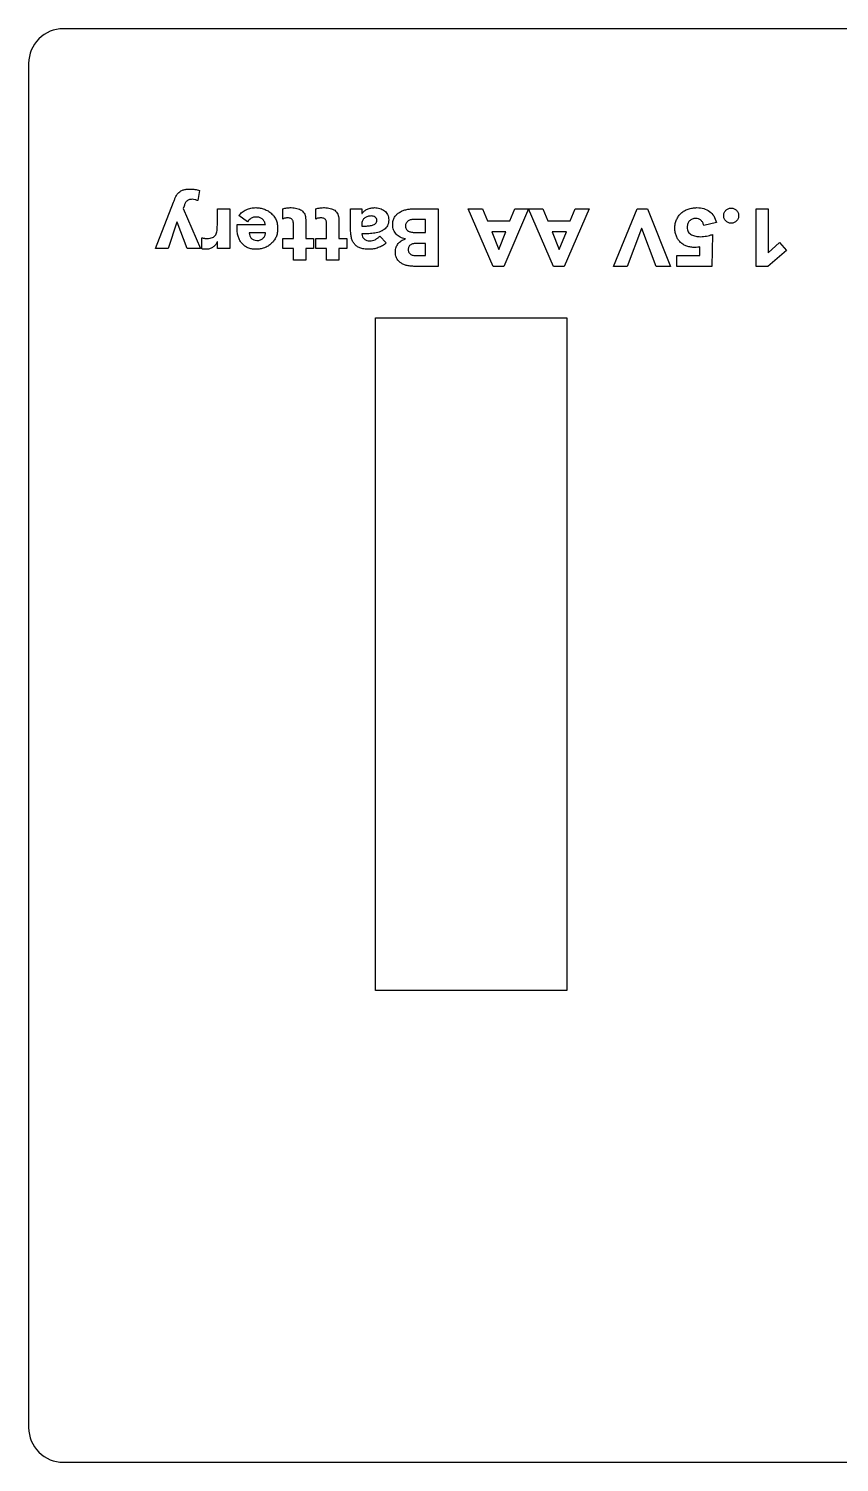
# Model space of a CAD drawing. Header units: millimetres. Extents: x -115 to 25, y -25 to 99.
# Drawn here: x -115.3 to -45.1, y -25 to 99 of the extents above; entities that cross this region are included whole.
import ezdxf

# ---------------------------------------------------------------- set-up
doc = ezdxf.new("R2010")
doc.units = ezdxf.units.MM
doc.layers.get('0').update_dxf_attribs({"linetype": 'CONTINUOUS'})

msp = doc.modelspace()

# ---------------------------------------------------------------- linework, layer by layer
for p, q in [((-100.49, 85), (-100.63, 84.13)), ((-104.29, 80), (-102.74, 83.99)), ((-101.83, 83.66), (-101.91, 83.46)), ((-101.91, 83.46), (-100.41, 80)), ((-98.94, 83.43), (-97.88, 83.43)), ((-98.94, 82), (-98.94, 83.43)), ((-97.88, 83.43), (-97.88, 80)), ((-93.29, 82.53), (-93.29, 83.41)), ((-90.42, 82.53), (-90.42, 83.41)), ((-87.42, 83.43), (-86.44, 83.43)), ((-87.42, 81.69), (-87.42, 83.43)), ((-86.44, 83.43), (-86.44, 83)), ((-81.9, 83.43), (-79.85, 83.43)), ((-79.85, 83.43), (-79.85, 78.43)), ((-102.45, 82.27), (-103.2, 80)), ((-102.43, 82.27), (-102.45, 82.27)), ((-101.55, 80), (-102.43, 82.27)), ((-97.24, 81.72), (-97.24, 82.05)), ((-97.24, 82.05), (-94.78, 82.05)), ((-96.34, 82.3), (-97.08, 82.84)), ((-92.36, 80.85), (-92.36, 81.99)), ((-91.3, 82.48), (-91.3, 80.85)), ((-89.49, 80.85), (-89.49, 81.99)), ((-88.43, 82.48), (-88.43, 80.85)), ((-86.44, 83), (-86.43, 83)), ((-86.44, 82.16), (-86.44, 81.93)), ((-86.44, 81.93), (-86.18, 81.93)), ((-80.95, 82.5), (-81.94, 82.5)), ((-80.95, 81.36), (-80.95, 82.5)), ((-55.77, 82.24), (-56.87, 81.99)), ((-100.3, 79.95), (-100.3, 80.92)), ((-94.78, 81.33), (-96.18, 81.33)), ((-93.29, 80), (-93.29, 80.85)), ((-93.29, 80.85), (-92.36, 80.85)), ((-91.3, 80.85), (-90.62, 80.85)), ((-90.62, 80.85), (-90.62, 80)), ((-90.42, 80), (-90.42, 80.85)), ((-90.42, 80.85), (-89.49, 80.85)), ((-88.43, 80.85), (-87.75, 80.85)), ((-87.75, 80.85), (-87.75, 80)), ((-84.9, 81.05), (-84.34, 80.47)), ((-82.68, 80.81), (-82.68, 80.82)), ((-81.78, 81.36), (-80.95, 81.36)), ((-56.11, 81.19), (-56.17, 78.43)), ((-103.2, 80), (-104.29, 80)), ((-100.41, 80), (-101.55, 80)), ((-98.94, 80.55), (-98.96, 80.55)), ((-98.94, 80), (-98.94, 80.55)), ((-97.88, 80), (-98.94, 80)), ((-92.36, 80), (-93.29, 80)), ((-92.36, 78.98), (-92.36, 80)), ((-90.62, 80), (-91.3, 80)), ((-91.3, 80), (-91.3, 78.98)), ((-89.49, 80), (-90.42, 80)), ((-89.49, 78.98), (-89.49, 80)), ((-87.75, 80), (-88.43, 80)), ((-88.43, 80), (-88.43, 78.98)), ((-80.95, 80.43), (-81.75, 80.43)), ((-81.7, 79.37), (-80.95, 79.37)), ((-80.95, 79.37), (-80.95, 80.43)), ((-59.19, 78.43), (-59.19, 79.37)), ((-59.19, 79.37), (-57.21, 79.37)), ((-57.21, 79.37), (-57.19, 80.14)), ((-91.3, 78.98), (-92.36, 78.98)), ((-88.43, 78.98), (-89.49, 78.98)), ((-79.85, 78.43), (-81.71, 78.43)), ((-56.17, 78.43), (-59.19, 78.43))]:
    msp.add_line(p, q)
msp.add_lwpolyline([(22, -25, 0.414214), (25, -22), (25, 96, 0.414214), (22, 99), (-112.27, 99, 0.414214), (-115.27, 96), (-115.27, -22, 0.414214), (-112.27, -25)], format="xyb", close=True)
for points in [[(-73.64, 82.37), (-73.22, 83.43), (-70.78, 83.43), (-70.35, 82.37), (-68.41, 82.37), (-67.99, 83.43), (-66.78, 83.43), (-68.94, 78.43), (-69.85, 78.43), (-72.02, 83.42), (-74.17, 78.43), (-75.08, 78.43), (-77.26, 83.43), (-76.01, 83.43), (-75.58, 82.37)], [(-62.62, 83.43), (-61.73, 83.43), (-59.74, 78.43), (-60.99, 78.43), (-62.23, 81.71), (-62.24, 81.71), (-63.5, 78.43), (-64.68, 78.43)], [(-52.32, 83.43), (-51.3, 83.43), (-51.3, 79.62), (-50.3, 80.5), (-49.7, 79.81), (-51.33, 78.43), (-52.32, 78.43)], [(-73.99, 81.44), (-75.21, 81.44), (-74.59, 79.89)], [(-68.75, 81.44), (-69.98, 81.44), (-69.36, 79.89)], [(-68.72, 15.8), (-85.27, 15.8), (-85.27, 74), (-68.72, 74)]]:
    msp.add_lwpolyline(points, close=True)
for points, knots in [([(-102.74, 83.99), (-102.7, 84.08), (-102.64, 84.24), (-102.57, 84.4), (-102.53, 84.48)], [0, 0, 0, 0, 0.02796593, 0.05286546, 0.05286546, 0.05286546, 0.05286546]), ([(-102.53, 84.48), (-102.5, 84.55), (-102.43, 84.68), (-102.33, 84.78), (-102.28, 84.83)], [0, 0, 0, 0, 0.02246923, 0.04372881, 0.04372881, 0.04372881, 0.04372881]), ([(-102.28, 84.83), (-102.22, 84.88), (-102.11, 84.98), (-101.97, 85.02), (-101.9, 85.05)], [0, 0, 0, 0, 0.02129287, 0.04431325, 0.04431325, 0.04431325, 0.04431325]), ([(-101.9, 85.05), (-101.81, 85.07), (-101.61, 85.12), (-101.4, 85.13), (-101.28, 85.13)], [0, 0, 0, 0, 0.027634, 0.06211638, 0.06211638, 0.06211638, 0.06211638]), ([(-101.28, 85.13), (-101.15, 85.12), (-100.88, 85.11), (-100.62, 85.04), (-100.49, 85)], [0, 0, 0, 0, 0.04037985, 0.08037499, 0.08037499, 0.08037499, 0.08037499]), ([(-101.73, 83.91), (-101.74, 83.87), (-101.78, 83.79), (-101.81, 83.7), (-101.83, 83.66)], [0, 0, 0, 0, 0.01256649, 0.02689455, 0.02689455, 0.02689455, 0.02689455]), ([(-101.6, 84.08), (-101.62, 84.06), (-101.68, 84.01), (-101.71, 83.94), (-101.73, 83.91)], [0, 0, 0, 0, 0.01062983, 0.02186416, 0.02186416, 0.02186416, 0.02186416]), ([(-101.42, 84.2), (-101.45, 84.18), (-101.52, 84.16), (-101.57, 84.11), (-101.6, 84.08)], [0, 0, 0, 0, 0.01122233, 0.02175651, 0.02175651, 0.02175651, 0.02175651]), ([(-101.13, 84.24), (-101.18, 84.24), (-101.28, 84.24), (-101.37, 84.21), (-101.42, 84.2)], [0, 0, 0, 0, 0.01610143, 0.02937543, 0.02937543, 0.02937543, 0.02937543]), ([(-100.63, 84.13), (-100.71, 84.16), (-100.87, 84.22), (-101.04, 84.23), (-101.13, 84.24)], [0, 0, 0, 0, 0.02562664, 0.05083679, 0.05083679, 0.05083679, 0.05083679]), ([(-97.08, 82.84), (-96.99, 82.94), (-96.81, 83.15), (-96.56, 83.28), (-96.44, 83.34)], [0, 0, 0, 0, 0.04069843, 0.08211966, 0.08211966, 0.08211966, 0.08211966]), ([(-96.44, 83.34), (-96.31, 83.39), (-96.05, 83.5), (-95.77, 83.51), (-95.63, 83.52)], [0, 0, 0, 0, 0.04170583, 0.08290327, 0.08290327, 0.08290327, 0.08290327]), ([(-95.63, 83.52), (-95.5, 83.51), (-95.25, 83.5), (-95, 83.43), (-94.88, 83.39)], [0, 0, 0, 0, 0.03861937, 0.07621847, 0.07621847, 0.07621847, 0.07621847]), ([(-94.88, 83.39), (-94.77, 83.34), (-94.55, 83.25), (-94.37, 83.1), (-94.28, 83.03)], [0, 0, 0, 0, 0.03593426, 0.07092995, 0.07092995, 0.07092995, 0.07092995]), ([(-93.29, 83.41), (-93.23, 83.43), (-93.11, 83.47), (-92.99, 83.49), (-92.93, 83.5)], [0, 0, 0, 0, 0.018771, 0.03775379, 0.03775379, 0.03775379, 0.03775379]), ([(-92.93, 83.5), (-92.86, 83.5), (-92.74, 83.52), (-92.61, 83.52), (-92.55, 83.52)], [0, 0, 0, 0, 0.01895804, 0.03750408, 0.03750408, 0.03750408, 0.03750408]), ([(-92.55, 83.52), (-92.47, 83.52), (-92.3, 83.51), (-92.14, 83.48), (-92.06, 83.46)], [0, 0, 0, 0, 0.02581505, 0.04984979, 0.04984979, 0.04984979, 0.04984979]), ([(-92.06, 83.46), (-91.99, 83.44), (-91.85, 83.4), (-91.72, 83.32), (-91.66, 83.29)], [0, 0, 0, 0, 0.02238931, 0.0434994, 0.0434994, 0.0434994, 0.0434994]), ([(-91.66, 83.29), (-91.61, 83.24), (-91.5, 83.15), (-91.43, 83.02), (-91.39, 82.96)], [0, 0, 0, 0, 0.02097974, 0.04242933, 0.04242933, 0.04242933, 0.04242933]), ([(-90.42, 83.41), (-90.36, 83.43), (-90.24, 83.47), (-90.12, 83.49), (-90.05, 83.5)], [0, 0, 0, 0, 0.018771, 0.03775379, 0.03775379, 0.03775379, 0.03775379]), ([(-90.05, 83.5), (-89.99, 83.5), (-89.87, 83.52), (-89.74, 83.52), (-89.68, 83.52)], [0, 0, 0, 0, 0.01895804, 0.03750408, 0.03750408, 0.03750408, 0.03750408]), ([(-89.68, 83.52), (-89.59, 83.52), (-89.43, 83.51), (-89.26, 83.48), (-89.18, 83.46)], [0, 0, 0, 0, 0.02581553, 0.0498498, 0.0498498, 0.0498498, 0.0498498]), ([(-89.18, 83.46), (-89.11, 83.44), (-88.97, 83.4), (-88.85, 83.32), (-88.79, 83.29)], [0, 0, 0, 0, 0.02238931, 0.04349981, 0.04349981, 0.04349981, 0.04349981]), ([(-88.79, 83.29), (-88.74, 83.24), (-88.63, 83.15), (-88.56, 83.02), (-88.52, 82.96)], [0, 0, 0, 0, 0.02097939, 0.04242899, 0.04242899, 0.04242899, 0.04242899]), ([(-86.43, 83), (-86.37, 83.09), (-86.24, 83.26), (-86.05, 83.35), (-85.96, 83.4)], [0, 0, 0, 0, 0.0314073, 0.06244297, 0.06244297, 0.06244297, 0.06244297]), ([(-85.96, 83.4), (-85.86, 83.43), (-85.66, 83.5), (-85.45, 83.51), (-85.34, 83.52)], [0, 0, 0, 0, 0.03116663, 0.06291194, 0.06291194, 0.06291194, 0.06291194]), ([(-85.34, 83.52), (-85.26, 83.52), (-85.11, 83.51), (-84.95, 83.47), (-84.88, 83.45)], [0, 0, 0, 0, 0.02372382, 0.04727914, 0.04727914, 0.04727914, 0.04727914]), ([(-84.88, 83.45), (-84.81, 83.42), (-84.67, 83.38), (-84.55, 83.29), (-84.49, 83.25)], [0, 0, 0, 0, 0.02219601, 0.04379415, 0.04379415, 0.04379415, 0.04379415]), ([(-84.49, 83.25), (-84.43, 83.2), (-84.33, 83.11), (-84.26, 82.98), (-84.22, 82.92)], [0, 0, 0, 0, 0.02134842, 0.04294655, 0.04294655, 0.04294655, 0.04294655]), ([(-83.61, 82.71), (-83.54, 82.79), (-83.42, 82.96), (-83.25, 83.07), (-83.17, 83.13)], [0, 0, 0, 0, 0.03060832, 0.06133072, 0.06133072, 0.06133072, 0.06133072]), ([(-83.17, 83.13), (-83.07, 83.18), (-82.88, 83.28), (-82.67, 83.34), (-82.56, 83.36)], [0, 0, 0, 0, 0.03182132, 0.06528889, 0.06528889, 0.06528889, 0.06528889]), ([(-82.56, 83.36), (-82.45, 83.38), (-82.23, 83.42), (-82.01, 83.43), (-81.9, 83.43)], [0, 0, 0, 0, 0.03361212, 0.0668512, 0.0668512, 0.0668512, 0.0668512]), ([(-58.82, 83.05), (-58.73, 83.12), (-58.54, 83.27), (-58.32, 83.35), (-58.21, 83.4)], [0, 0, 0, 0, 0.03429554, 0.07025581, 0.07025581, 0.07025581, 0.07025581]), ([(-58.21, 83.4), (-58.09, 83.43), (-57.84, 83.51), (-57.59, 83.51), (-57.45, 83.52)], [0, 0, 0, 0, 0.03729672, 0.07678239, 0.07678239, 0.07678239, 0.07678239]), ([(-57.45, 83.52), (-57.25, 83.51), (-56.86, 83.49), (-56.53, 83.29), (-56.37, 83.2)], [0, 0, 0, 0, 0.0602017, 0.1147648, 0.1147648, 0.1147648, 0.1147648]), ([(-56.37, 83.2), (-56.23, 83.08), (-55.94, 82.81), (-55.83, 82.44), (-55.77, 82.24)], [0, 0, 0, 0, 0.0543478, 0.1150693, 0.1150693, 0.1150693, 0.1150693]), ([(-55.14, 82.83), (-55.14, 82.87), (-55.14, 82.96), (-55.11, 83.04), (-55.1, 83.08)], [0, 0, 0, 0, 0.01312331, 0.02602626, 0.02602626, 0.02602626, 0.02602626]), ([(-55.1, 83.08), (-55.08, 83.12), (-55.04, 83.2), (-54.98, 83.26), (-54.95, 83.29)], [0, 0, 0, 0, 0.012795, 0.02558995, 0.02558995, 0.02558995, 0.02558995]), ([(-54.95, 83.29), (-54.92, 83.32), (-54.86, 83.37), (-54.79, 83.41), (-54.75, 83.43)], [0, 0, 0, 0, 0.01204977, 0.02460613, 0.02460613, 0.02460613, 0.02460613]), ([(-54.75, 83.43), (-54.71, 83.44), (-54.63, 83.47), (-54.54, 83.47), (-54.5, 83.48)], [0, 0, 0, 0, 0.0129029, 0.0260262, 0.0260262, 0.0260262, 0.0260262]), ([(-54.5, 83.48), (-54.45, 83.47), (-54.36, 83.47), (-54.28, 83.44), (-54.24, 83.43)], [0, 0, 0, 0, 0.0131233, 0.02602625, 0.02602625, 0.02602625, 0.02602625]), ([(-54.24, 83.43), (-54.2, 83.41), (-54.13, 83.37), (-54.06, 83.32), (-54.03, 83.29)], [0, 0, 0, 0, 0.01271307, 0.02517856, 0.02517856, 0.02517856, 0.02517856]), ([(-54.03, 83.29), (-54, 83.26), (-53.95, 83.2), (-53.91, 83.12), (-53.89, 83.08)], [0, 0, 0, 0, 0.01246549, 0.02517861, 0.02517861, 0.02517861, 0.02517861]), ([(-53.89, 83.08), (-53.88, 83.04), (-53.85, 82.96), (-53.85, 82.87), (-53.85, 82.83)], [0, 0, 0, 0, 0.01290295, 0.02602625, 0.02602625, 0.02602625, 0.02602625]), ([(-98.97, 81.53), (-98.96, 81.61), (-98.95, 81.76), (-98.95, 81.92), (-98.94, 82)], [0, 0, 0, 0, 0.02234642, 0.04672106, 0.04672106, 0.04672106, 0.04672106]), ([(-96.02, 82.6), (-96.08, 82.56), (-96.2, 82.47), (-96.29, 82.35), (-96.34, 82.3)], [0, 0, 0, 0, 0.0218658, 0.04413842, 0.04413842, 0.04413842, 0.04413842]), ([(-95.58, 82.71), (-95.66, 82.71), (-95.82, 82.7), (-95.96, 82.63), (-96.02, 82.6)], [0, 0, 0, 0, 0.02417674, 0.04569018, 0.04569018, 0.04569018, 0.04569018]), ([(-95.06, 82.54), (-95.14, 82.59), (-95.29, 82.69), (-95.48, 82.71), (-95.58, 82.71)], [0, 0, 0, 0, 0.02711143, 0.05605165, 0.05605165, 0.05605165, 0.05605165]), ([(-94.78, 82.05), (-94.81, 82.14), (-94.86, 82.33), (-95, 82.47), (-95.06, 82.54)], [0, 0, 0, 0, 0.02915774, 0.05676013, 0.05676013, 0.05676013, 0.05676013]), ([(-94.28, 83.03), (-94.2, 82.95), (-94.03, 82.78), (-93.93, 82.57), (-93.87, 82.46)], [0, 0, 0, 0, 0.03479602, 0.07029435, 0.07029435, 0.07029435, 0.07029435]), ([(-93.87, 82.46), (-93.83, 82.34), (-93.74, 82.1), (-93.73, 81.85), (-93.73, 81.72)], [0, 0, 0, 0, 0.03685276, 0.07604688, 0.07604688, 0.07604688, 0.07604688]), ([(-93.08, 82.61), (-93.13, 82.61), (-93.2, 82.59), (-93.27, 82.55), (-93.29, 82.53)], [0, 0, 0, 0, 0.01276119, 0.02305595, 0.02305595, 0.02305595, 0.02305595]), ([(-92.86, 82.63), (-92.9, 82.63), (-92.97, 82.63), (-93.04, 82.62), (-93.08, 82.61)], [0, 0, 0, 0, 0.00971673, 0.02194493, 0.02194493, 0.02194493, 0.02194493]), ([(-92.59, 82.59), (-92.63, 82.6), (-92.72, 82.63), (-92.81, 82.63), (-92.86, 82.63)], [0, 0, 0, 0, 0.01258994, 0.0279863, 0.0279863, 0.0279863, 0.0279863]), ([(-92.44, 82.45), (-92.46, 82.48), (-92.5, 82.53), (-92.56, 82.57), (-92.59, 82.59)], [0, 0, 0, 0, 0.00978908, 0.0202189, 0.0202189, 0.0202189, 0.0202189]), ([(-92.38, 82.25), (-92.38, 82.29), (-92.39, 82.36), (-92.42, 82.42), (-92.44, 82.45)], [0, 0, 0, 0, 0.01083903, 0.02087778, 0.02087778, 0.02087778, 0.02087778]), ([(-92.36, 81.99), (-92.36, 82.04), (-92.36, 82.13), (-92.37, 82.21), (-92.38, 82.25)], [0, 0, 0, 0, 0.01359921, 0.02617924, 0.02617924, 0.02617924, 0.02617924]), ([(-91.39, 82.96), (-91.37, 82.89), (-91.31, 82.73), (-91.31, 82.57), (-91.3, 82.48)], [0, 0, 0, 0, 0.02294982, 0.04918041, 0.04918041, 0.04918041, 0.04918041]), ([(-90.21, 82.61), (-90.25, 82.61), (-90.33, 82.59), (-90.39, 82.55), (-90.42, 82.53)], [0, 0, 0, 0, 0.01276073, 0.02305589, 0.02305589, 0.02305589, 0.02305589]), ([(-89.99, 82.63), (-90.02, 82.63), (-90.09, 82.63), (-90.17, 82.62), (-90.21, 82.61)], [0, 0, 0, 0, 0.00971673, 0.02194493, 0.02194493, 0.02194493, 0.02194493]), ([(-89.71, 82.59), (-89.75, 82.6), (-89.84, 82.63), (-89.94, 82.63), (-89.99, 82.63)], [0, 0, 0, 0, 0.01258948, 0.02798632, 0.02798632, 0.02798632, 0.02798632]), ([(-89.57, 82.45), (-89.58, 82.48), (-89.62, 82.53), (-89.68, 82.57), (-89.71, 82.59)], [0, 0, 0, 0, 0.00978848, 0.02021908, 0.02021908, 0.02021908, 0.02021908]), ([(-89.5, 82.25), (-89.51, 82.29), (-89.52, 82.36), (-89.55, 82.42), (-89.57, 82.45)], [0, 0, 0, 0, 0.01083903, 0.02087778, 0.02087778, 0.02087778, 0.02087778]), ([(-89.49, 81.99), (-89.49, 82.04), (-89.49, 82.13), (-89.5, 82.21), (-89.5, 82.25)], [0, 0, 0, 0, 0.01359921, 0.02617924, 0.02617924, 0.02617924, 0.02617924]), ([(-88.52, 82.96), (-88.49, 82.89), (-88.44, 82.73), (-88.43, 82.57), (-88.43, 82.48)], [0, 0, 0, 0, 0.02294982, 0.04918041, 0.04918041, 0.04918041, 0.04918041]), ([(-86.37, 82.44), (-86.39, 82.39), (-86.44, 82.31), (-86.44, 82.21), (-86.44, 82.16)], [0, 0, 0, 0, 0.01409783, 0.02938381, 0.02938381, 0.02938381, 0.02938381]), ([(-86.2, 82.64), (-86.23, 82.61), (-86.3, 82.55), (-86.35, 82.48), (-86.37, 82.44)], [0, 0, 0, 0, 0.01338675, 0.02670798, 0.02670798, 0.02670798, 0.02670798]), ([(-85.94, 82.76), (-85.98, 82.74), (-86.08, 82.71), (-86.16, 82.66), (-86.2, 82.64)], [0, 0, 0, 0, 0.0148576, 0.02885108, 0.02885108, 0.02885108, 0.02885108]), ([(-86.18, 81.93), (-86.14, 81.93), (-86.04, 81.93), (-85.94, 81.94), (-85.88, 81.94)], [0, 0, 0, 0, 0.01359921, 0.03040515, 0.03040515, 0.03040515, 0.03040515]), ([(-85.64, 82.8), (-85.69, 82.8), (-85.79, 82.79), (-85.89, 82.77), (-85.94, 82.76)], [0, 0, 0, 0, 0.01522083, 0.03004279, 0.03004279, 0.03004279, 0.03004279]), ([(-85.88, 81.94), (-85.82, 81.95), (-85.7, 81.96), (-85.59, 81.99), (-85.53, 82)], [0, 0, 0, 0, 0.01756764, 0.03512844, 0.03512844, 0.03512844, 0.03512844]), ([(-85.3, 82.71), (-85.35, 82.73), (-85.46, 82.79), (-85.58, 82.79), (-85.64, 82.8)], [0, 0, 0, 0, 0.01796798, 0.03542159, 0.03542159, 0.03542159, 0.03542159]), ([(-85.53, 82), (-85.48, 82.02), (-85.38, 82.05), (-85.29, 82.12), (-85.25, 82.15)], [0, 0, 0, 0, 0.01639294, 0.03206243, 0.03206243, 0.03206243, 0.03206243]), ([(-85.14, 82.42), (-85.14, 82.48), (-85.16, 82.6), (-85.25, 82.67), (-85.3, 82.71)], [0, 0, 0, 0, 0.01708559, 0.03394352, 0.03394352, 0.03394352, 0.03394352]), ([(-85.25, 82.15), (-85.22, 82.19), (-85.15, 82.26), (-85.14, 82.37), (-85.14, 82.42)], [0, 0, 0, 0, 0.01455144, 0.03051666, 0.03051666, 0.03051666, 0.03051666]), ([(-84.23, 81.96), (-84.27, 81.89), (-84.35, 81.76), (-84.46, 81.67), (-84.52, 81.62)], [0, 0, 0, 0, 0.02282415, 0.0453178, 0.0453178, 0.0453178, 0.0453178]), ([(-84.12, 82.46), (-84.12, 82.37), (-84.13, 82.19), (-84.2, 82.03), (-84.23, 81.96)], [0, 0, 0, 0, 0.02749363, 0.05161506, 0.05161506, 0.05161506, 0.05161506]), ([(-84.22, 82.92), (-84.19, 82.85), (-84.13, 82.7), (-84.12, 82.54), (-84.12, 82.46)], [0, 0, 0, 0, 0.02261339, 0.04727844, 0.04727844, 0.04727844, 0.04727844]), ([(-83.77, 82.04), (-83.77, 82.17), (-83.76, 82.4), (-83.65, 82.61), (-83.61, 82.71)], [0, 0, 0, 0, 0.03661603, 0.06921119, 0.06921119, 0.06921119, 0.06921119]), ([(-83.7, 81.59), (-83.72, 81.66), (-83.77, 81.81), (-83.77, 81.96), (-83.77, 82.04)], [0, 0, 0, 0, 0.02265467, 0.04604051, 0.04604051, 0.04604051, 0.04604051]), ([(-82.6, 82.19), (-82.62, 82.15), (-82.67, 82.06), (-82.67, 81.97), (-82.67, 81.92)], [0, 0, 0, 0, 0.01360835, 0.02871889, 0.02871889, 0.02871889, 0.02871889]), ([(-82.67, 81.92), (-82.67, 81.86), (-82.67, 81.76), (-82.61, 81.67), (-82.58, 81.63)], [0, 0, 0, 0, 0.01605474, 0.03020218, 0.03020218, 0.03020218, 0.03020218]), ([(-82.43, 82.37), (-82.47, 82.35), (-82.53, 82.3), (-82.58, 82.23), (-82.6, 82.19)], [0, 0, 0, 0, 0.01252412, 0.02516713, 0.02516713, 0.02516713, 0.02516713]), ([(-82.19, 82.47), (-82.24, 82.46), (-82.32, 82.44), (-82.4, 82.4), (-82.43, 82.37)], [0, 0, 0, 0, 0.01329214, 0.02608688, 0.02608688, 0.02608688, 0.02608688]), ([(-81.94, 82.5), (-81.98, 82.5), (-82.07, 82.5), (-82.15, 82.48), (-82.19, 82.47)], [0, 0, 0, 0, 0.01273137, 0.02561871, 0.02561871, 0.02561871, 0.02561871]), ([(-59.36, 81.73), (-59.36, 81.87), (-59.35, 82.13), (-59.26, 82.37), (-59.21, 82.49)], [0, 0, 0, 0, 0.04024882, 0.07743844, 0.07743844, 0.07743844, 0.07743844]), ([(-59.21, 82.49), (-59.16, 82.59), (-59.06, 82.8), (-58.9, 82.97), (-58.82, 83.05)], [0, 0, 0, 0, 0.03508576, 0.06936621, 0.06936621, 0.06936621, 0.06936621]), ([(-58.1, 82.37), (-58.16, 82.3), (-58.28, 82.14), (-58.29, 81.94), (-58.3, 81.84)], [0, 0, 0, 0, 0.02850392, 0.05860364, 0.05860364, 0.05860364, 0.05860364]), ([(-57.56, 82.59), (-57.67, 82.58), (-57.87, 82.57), (-58.02, 82.44), (-58.1, 82.37)], [0, 0, 0, 0, 0.0308257, 0.05903234, 0.05903234, 0.05903234, 0.05903234]), ([(-57.1, 82.42), (-57.17, 82.47), (-57.3, 82.57), (-57.47, 82.58), (-57.56, 82.59)], [0, 0, 0, 0, 0.02398143, 0.04955312, 0.04955312, 0.04955312, 0.04955312]), ([(-56.87, 81.99), (-56.89, 82.07), (-56.93, 82.24), (-57.05, 82.36), (-57.1, 82.42)], [0, 0, 0, 0, 0.02557283, 0.05000872, 0.05000872, 0.05000872, 0.05000872]), ([(-55.1, 82.57), (-55.11, 82.61), (-55.14, 82.69), (-55.14, 82.78), (-55.14, 82.83)], [0, 0, 0, 0, 0.01290295, 0.02602614, 0.02602614, 0.02602614, 0.02602614]), ([(-54.95, 82.37), (-54.98, 82.4), (-55.04, 82.46), (-55.08, 82.53), (-55.1, 82.57)], [0, 0, 0, 0, 0.01239021, 0.02502959, 0.02502959, 0.02502959, 0.02502959]), ([(-54.75, 82.23), (-54.79, 82.24), (-54.86, 82.28), (-54.92, 82.34), (-54.95, 82.37)], [0, 0, 0, 0, 0.0126393, 0.02502955, 0.02502955, 0.02502955, 0.02502955]), ([(-54.5, 82.18), (-54.54, 82.18), (-54.63, 82.18), (-54.71, 82.21), (-54.75, 82.23)], [0, 0, 0, 0, 0.01312324, 0.02602619, 0.02602619, 0.02602619, 0.02602619]), ([(-54.24, 82.23), (-54.28, 82.21), (-54.36, 82.18), (-54.45, 82.18), (-54.5, 82.18)], [0, 0, 0, 0, 0.01290295, 0.02602625, 0.02602625, 0.02602625, 0.02602625]), ([(-54.03, 82.37), (-54.06, 82.34), (-54.12, 82.28), (-54.2, 82.24), (-54.24, 82.23)], [0, 0, 0, 0, 0.01279496, 0.0255899, 0.0255899, 0.0255899, 0.0255899]), ([(-53.89, 82.57), (-53.91, 82.53), (-53.95, 82.46), (-54, 82.4), (-54.03, 82.37)], [0, 0, 0, 0, 0.01255647, 0.02460619, 0.02460619, 0.02460619, 0.02460619]), ([(-53.85, 82.83), (-53.85, 82.78), (-53.85, 82.69), (-53.88, 82.61), (-53.89, 82.57)], [0, 0, 0, 0, 0.0131233, 0.02602614, 0.02602614, 0.02602614, 0.02602614]), ([(-100.3, 80.92), (-100.26, 80.91), (-100.19, 80.89), (-100.11, 80.88), (-100.07, 80.87)], [0, 0, 0, 0, 0.01169098, 0.02315581, 0.02315581, 0.02315581, 0.02315581]), ([(-100.07, 80.87), (-100.04, 80.86), (-99.96, 80.85), (-99.89, 80.85), (-99.85, 80.85)], [0, 0, 0, 0, 0.01106101, 0.02272598, 0.02272598, 0.02272598, 0.02272598]), ([(-99.85, 80.85), (-99.76, 80.85), (-99.59, 80.85), (-99.44, 80.91), (-99.37, 80.93)], [0, 0, 0, 0, 0.02727167, 0.04905269, 0.04905269, 0.04905269, 0.04905269]), ([(-99.37, 80.93), (-99.31, 80.96), (-99.2, 81.02), (-99.13, 81.12), (-99.09, 81.17)], [0, 0, 0, 0, 0.01875581, 0.03691014, 0.03691014, 0.03691014, 0.03691014]), ([(-99.09, 81.17), (-99.06, 81.23), (-99, 81.34), (-98.98, 81.47), (-98.97, 81.53)], [0, 0, 0, 0, 0.01808944, 0.03817771, 0.03817771, 0.03817771, 0.03817771]), ([(-97.13, 80.98), (-97.16, 81.09), (-97.23, 81.33), (-97.24, 81.59), (-97.24, 81.72)], [0, 0, 0, 0, 0.03614175, 0.0752622, 0.0752622, 0.0752622, 0.0752622]), ([(-96.8, 80.41), (-96.87, 80.49), (-97.01, 80.67), (-97.09, 80.87), (-97.13, 80.98)], [0, 0, 0, 0, 0.03185427, 0.06552001, 0.06552001, 0.06552001, 0.06552001]), ([(-96.18, 81.33), (-96.18, 81.24), (-96.17, 81.07), (-96.06, 80.94), (-96.01, 80.87)], [0, 0, 0, 0, 0.02522308, 0.05024768, 0.05024768, 0.05024768, 0.05024768]), ([(-96.01, 80.87), (-95.94, 80.81), (-95.8, 80.7), (-95.62, 80.69), (-95.53, 80.68)], [0, 0, 0, 0, 0.0254148, 0.05215031, 0.05215031, 0.05215031, 0.05215031]), ([(-95.53, 80.68), (-95.48, 80.68), (-95.37, 80.68), (-95.27, 80.72), (-95.22, 80.74)], [0, 0, 0, 0, 0.01665584, 0.03173999, 0.03173999, 0.03173999, 0.03173999]), ([(-95.22, 80.74), (-95.18, 80.76), (-95.1, 80.79), (-95.02, 80.85), (-94.99, 80.88)], [0, 0, 0, 0, 0.01413556, 0.02773178, 0.02773178, 0.02773178, 0.02773178]), ([(-94.99, 80.88), (-94.96, 80.91), (-94.9, 80.98), (-94.86, 81.05), (-94.84, 81.09)], [0, 0, 0, 0, 0.0125066, 0.025406, 0.025406, 0.025406, 0.025406]), ([(-94.84, 81.09), (-94.83, 81.13), (-94.8, 81.2), (-94.79, 81.29), (-94.78, 81.33)], [0, 0, 0, 0, 0.01228274, 0.02476702, 0.02476702, 0.02476702, 0.02476702]), ([(-93.87, 80.98), (-93.93, 80.87), (-94.03, 80.66), (-94.2, 80.49), (-94.28, 80.41)], [0, 0, 0, 0, 0.03534478, 0.06974212, 0.06974212, 0.06974212, 0.06974212]), ([(-93.73, 81.72), (-93.73, 81.59), (-93.74, 81.33), (-93.83, 81.09), (-93.87, 80.98)], [0, 0, 0, 0, 0.03919412, 0.07604688, 0.07604688, 0.07604688, 0.07604688]), ([(-87.35, 80.93), (-87.37, 81.05), (-87.41, 81.3), (-87.42, 81.55), (-87.42, 81.69)], [0, 0, 0, 0, 0.03553117, 0.0760005, 0.0760005, 0.0760005, 0.0760005]), ([(-87.09, 80.38), (-87.15, 80.46), (-87.27, 80.63), (-87.32, 80.83), (-87.35, 80.93)], [0, 0, 0, 0, 0.02964462, 0.06174876, 0.06174876, 0.06174876, 0.06174876]), ([(-85.96, 81.26), (-86.05, 81.26), (-86.21, 81.25), (-86.37, 81.25), (-86.44, 81.25)], [0, 0, 0, 0, 0.02507626, 0.04802878, 0.04802878, 0.04802878, 0.04802878]), ([(-86.44, 81.25), (-86.44, 81.16), (-86.42, 80.99), (-86.3, 80.87), (-86.24, 80.81)], [0, 0, 0, 0, 0.02576115, 0.05038384, 0.05038384, 0.05038384, 0.05038384]), ([(-86.24, 80.81), (-86.17, 80.76), (-86.03, 80.66), (-85.85, 80.64), (-85.77, 80.64)], [0, 0, 0, 0, 0.0251631, 0.0511116, 0.0511116, 0.0511116, 0.0511116]), ([(-85.45, 81.3), (-85.53, 81.29), (-85.71, 81.27), (-85.88, 81.26), (-85.96, 81.26)], [0, 0, 0, 0, 0.02610657, 0.05174594, 0.05174594, 0.05174594, 0.05174594]), ([(-85.77, 80.64), (-85.68, 80.64), (-85.51, 80.65), (-85.36, 80.72), (-85.29, 80.75)], [0, 0, 0, 0, 0.02522932, 0.04969596, 0.04969596, 0.04969596, 0.04969596]), ([(-84.95, 81.41), (-85.03, 81.39), (-85.2, 81.34), (-85.36, 81.31), (-85.45, 81.3)], [0, 0, 0, 0, 0.02527132, 0.05075877, 0.05075877, 0.05075877, 0.05075877]), ([(-85.29, 80.75), (-85.22, 80.79), (-85.08, 80.87), (-84.96, 80.99), (-84.9, 81.05)], [0, 0, 0, 0, 0.02380503, 0.04853534, 0.04853534, 0.04853534, 0.04853534]), ([(-84.52, 81.62), (-84.59, 81.58), (-84.72, 81.49), (-84.88, 81.44), (-84.95, 81.41)], [0, 0, 0, 0, 0.02349806, 0.04786118, 0.04786118, 0.04786118, 0.04786118]), ([(-83.47, 81.22), (-83.52, 81.28), (-83.61, 81.39), (-83.67, 81.52), (-83.7, 81.59)], [0, 0, 0, 0, 0.02140007, 0.0433525, 0.0433525, 0.0433525, 0.0433525]), ([(-83.12, 80.96), (-83.19, 81), (-83.32, 81.07), (-83.42, 81.17), (-83.47, 81.22)], [0, 0, 0, 0, 0.02210386, 0.04358977, 0.04358977, 0.04358977, 0.04358977]), ([(-83.3, 80.41), (-83.22, 80.5), (-83.04, 80.67), (-82.8, 80.76), (-82.68, 80.81)], [0, 0, 0, 0, 0.03604114, 0.07444069, 0.07444069, 0.07444069, 0.07444069]), ([(-82.68, 80.82), (-82.76, 80.83), (-82.91, 80.86), (-83.06, 80.93), (-83.12, 80.96)], [0, 0, 0, 0, 0.02407155, 0.04686069, 0.04686069, 0.04686069, 0.04686069]), ([(-82.58, 81.63), (-82.55, 81.6), (-82.49, 81.53), (-82.4, 81.48), (-82.36, 81.46)], [0, 0, 0, 0, 0.01385794, 0.02793916, 0.02793916, 0.02793916, 0.02793916]), ([(-82.36, 81.46), (-82.32, 81.45), (-82.22, 81.41), (-82.12, 81.39), (-82.07, 81.39)], [0, 0, 0, 0, 0.01473986, 0.0300443, 0.0300443, 0.0300443, 0.0300443]), ([(-82.07, 81.39), (-82.02, 81.38), (-81.93, 81.37), (-81.83, 81.37), (-81.78, 81.36)], [0, 0, 0, 0, 0.01509091, 0.02904869, 0.02904869, 0.02904869, 0.02904869]), ([(-59.23, 81.05), (-59.27, 81.15), (-59.35, 81.37), (-59.36, 81.61), (-59.36, 81.73)], [0, 0, 0, 0, 0.03368663, 0.07001938, 0.07001938, 0.07001938, 0.07001938]), ([(-58.87, 80.52), (-58.95, 80.6), (-59.1, 80.75), (-59.19, 80.95), (-59.23, 81.05)], [0, 0, 0, 0, 0.03140713, 0.06387241, 0.06387241, 0.06387241, 0.06387241]), ([(-58.3, 81.84), (-58.3, 81.76), (-58.29, 81.62), (-58.23, 81.49), (-58.2, 81.43)], [0, 0, 0, 0, 0.02257817, 0.0420999, 0.0420999, 0.0420999, 0.0420999]), ([(-58.2, 81.43), (-58.16, 81.38), (-58.09, 81.28), (-57.98, 81.21), (-57.93, 81.18)], [0, 0, 0, 0, 0.01858425, 0.03730233, 0.03730233, 0.03730233, 0.03730233]), ([(-57.93, 81.18), (-57.87, 81.15), (-57.75, 81.09), (-57.63, 81.06), (-57.56, 81.05)], [0, 0, 0, 0, 0.01918922, 0.03927366, 0.03927366, 0.03927366, 0.03927366]), ([(-57.56, 81.05), (-57.49, 81.04), (-57.36, 81.02), (-57.22, 81.01), (-57.15, 81.01)], [0, 0, 0, 0, 0.02065079, 0.04115002, 0.04115002, 0.04115002, 0.04115002]), ([(-57.15, 81.01), (-57.06, 81.01), (-56.88, 81.02), (-56.71, 81.05), (-56.62, 81.06)], [0, 0, 0, 0, 0.02633552, 0.05325171, 0.05325171, 0.05325171, 0.05325171]), ([(-56.62, 81.06), (-56.53, 81.08), (-56.36, 81.11), (-56.2, 81.17), (-56.11, 81.19)], [0, 0, 0, 0, 0.02642706, 0.05262197, 0.05262197, 0.05262197, 0.05262197]), ([(-100.13, 79.92), (-100.16, 79.93), (-100.22, 79.93), (-100.27, 79.95), (-100.3, 79.95)], [0, 0, 0, 0, 0.00889102, 0.01720174, 0.01720174, 0.01720174, 0.01720174]), ([(-99.95, 79.92), (-99.98, 79.92), (-100.04, 79.92), (-100.1, 79.92), (-100.13, 79.92)], [0, 0, 0, 0, 0.00918272, 0.01837901, 0.01837901, 0.01837901, 0.01837901]), ([(-99.36, 80.08), (-99.45, 80.03), (-99.63, 79.93), (-99.84, 79.92), (-99.95, 79.92)], [0, 0, 0, 0, 0.02899001, 0.06155372, 0.06155372, 0.06155372, 0.06155372]), ([(-98.96, 80.55), (-99.01, 80.45), (-99.12, 80.27), (-99.28, 80.14), (-99.36, 80.08)], [0, 0, 0, 0, 0.03334637, 0.06259784, 0.06259784, 0.06259784, 0.06259784]), ([(-96.3, 80.04), (-96.39, 80.09), (-96.58, 80.18), (-96.73, 80.34), (-96.8, 80.41)], [0, 0, 0, 0, 0.03192991, 0.0631655, 0.0631655, 0.0631655, 0.0631655]), ([(-95.63, 79.92), (-95.75, 79.92), (-95.98, 79.93), (-96.19, 80.01), (-96.3, 80.04)], [0, 0, 0, 0, 0.03510204, 0.0679428, 0.0679428, 0.0679428, 0.0679428]), ([(-94.88, 80.04), (-95, 80.01), (-95.25, 79.93), (-95.5, 79.92), (-95.63, 79.92)], [0, 0, 0, 0, 0.0375991, 0.07621847, 0.07621847, 0.07621847, 0.07621847]), ([(-94.28, 80.41), (-94.37, 80.34), (-94.55, 80.18), (-94.77, 80.09), (-94.88, 80.04)], [0, 0, 0, 0, 0.03531088, 0.07132098, 0.07132098, 0.07132098, 0.07132098]), ([(-86.61, 80.04), (-86.71, 80.08), (-86.89, 80.16), (-87.03, 80.3), (-87.09, 80.38)], [0, 0, 0, 0, 0.03063925, 0.0593627, 0.0593627, 0.0593627, 0.0593627]), ([(-85.85, 79.92), (-85.99, 79.92), (-86.25, 79.92), (-86.5, 80), (-86.61, 80.04)], [0, 0, 0, 0, 0.04247887, 0.07755272, 0.07755272, 0.07755272, 0.07755272]), ([(-85.03, 80.06), (-85.16, 80.02), (-85.43, 79.93), (-85.71, 79.92), (-85.85, 79.92)], [0, 0, 0, 0, 0.04162487, 0.08344097, 0.08344097, 0.08344097, 0.08344097]), ([(-84.34, 80.47), (-84.44, 80.38), (-84.65, 80.21), (-84.9, 80.11), (-85.03, 80.06)], [0, 0, 0, 0, 0.04011314, 0.08087958, 0.08087958, 0.08087958, 0.08087958]), ([(-83.54, 79.7), (-83.53, 79.84), (-83.52, 80.1), (-83.37, 80.31), (-83.3, 80.41)], [0, 0, 0, 0, 0.03930288, 0.0758304, 0.0758304, 0.0758304, 0.0758304]), ([(-83.38, 79.05), (-83.43, 79.14), (-83.53, 79.35), (-83.54, 79.58), (-83.54, 79.7)], [0, 0, 0, 0, 0.03125046, 0.06837297, 0.06837297, 0.06837297, 0.06837297]), ([(-82.38, 80.14), (-82.39, 80.1), (-82.43, 80.02), (-82.44, 79.94), (-82.44, 79.89)], [0, 0, 0, 0, 0.01258988, 0.02645241, 0.02645241, 0.02645241, 0.02645241]), ([(-82.44, 79.89), (-82.44, 79.84), (-82.43, 79.75), (-82.39, 79.67), (-82.37, 79.63)], [0, 0, 0, 0, 0.01423425, 0.02671336, 0.02671336, 0.02671336, 0.02671336]), ([(-82.22, 80.31), (-82.25, 80.29), (-82.32, 80.24), (-82.36, 80.18), (-82.38, 80.14)], [0, 0, 0, 0, 0.01152882, 0.02318678, 0.02318678, 0.02318678, 0.02318678]), ([(-82.37, 79.63), (-82.35, 79.6), (-82.3, 79.54), (-82.23, 79.49), (-82.2, 79.47)], [0, 0, 0, 0, 0.01193927, 0.02369968, 0.02369968, 0.02369968, 0.02369968]), ([(-81.99, 80.4), (-82.04, 80.39), (-82.12, 80.37), (-82.19, 80.33), (-82.22, 80.31)], [0, 0, 0, 0, 0.01256525, 0.02448881, 0.02448881, 0.02448881, 0.02448881]), ([(-82.2, 79.47), (-82.16, 79.45), (-82.09, 79.42), (-82, 79.4), (-81.96, 79.39)], [0, 0, 0, 0, 0.01226373, 0.02532526, 0.02532526, 0.02532526, 0.02532526]), ([(-81.75, 80.43), (-81.79, 80.43), (-81.87, 80.43), (-81.95, 80.41), (-81.99, 80.4)], [0, 0, 0, 0, 0.01255497, 0.02492008, 0.02492008, 0.02492008, 0.02492008]), ([(-81.96, 79.39), (-81.92, 79.39), (-81.83, 79.37), (-81.74, 79.37), (-81.7, 79.37)], [0, 0, 0, 0, 0.01340995, 0.02631771, 0.02631771, 0.02631771, 0.02631771]), ([(-58.33, 80.19), (-58.43, 80.23), (-58.63, 80.31), (-58.79, 80.45), (-58.87, 80.52)], [0, 0, 0, 0, 0.03261702, 0.06408225, 0.06408225, 0.06408225, 0.06408225]), ([(-57.63, 80.08), (-57.75, 80.08), (-57.99, 80.09), (-58.22, 80.16), (-58.33, 80.19)], [0, 0, 0, 0, 0.0366556, 0.07108362, 0.07108362, 0.07108362, 0.07108362]), ([(-57.19, 80.14), (-57.25, 80.12), (-57.4, 80.08), (-57.55, 80.08), (-57.63, 80.08)], [0, 0, 0, 0, 0.01970534, 0.04499192, 0.04499192, 0.04499192, 0.04499192]), ([(-82.96, 78.67), (-83.04, 78.72), (-83.2, 78.82), (-83.32, 78.97), (-83.38, 79.05)], [0, 0, 0, 0, 0.0286973, 0.05749902, 0.05749902, 0.05749902, 0.05749902]), ([(-82.36, 78.48), (-82.47, 78.5), (-82.67, 78.53), (-82.86, 78.62), (-82.96, 78.67)], [0, 0, 0, 0, 0.03213459, 0.06236599, 0.06236599, 0.06236599, 0.06236599]), ([(-81.71, 78.43), (-81.82, 78.44), (-82.04, 78.44), (-82.25, 78.47), (-82.36, 78.48)], [0, 0, 0, 0, 0.03250946, 0.06520632, 0.06520632, 0.06520632, 0.06520632])]:
    msp.add_open_spline(points, degree=3, knots=knots)

doc.saveas('drawing.dxf')
